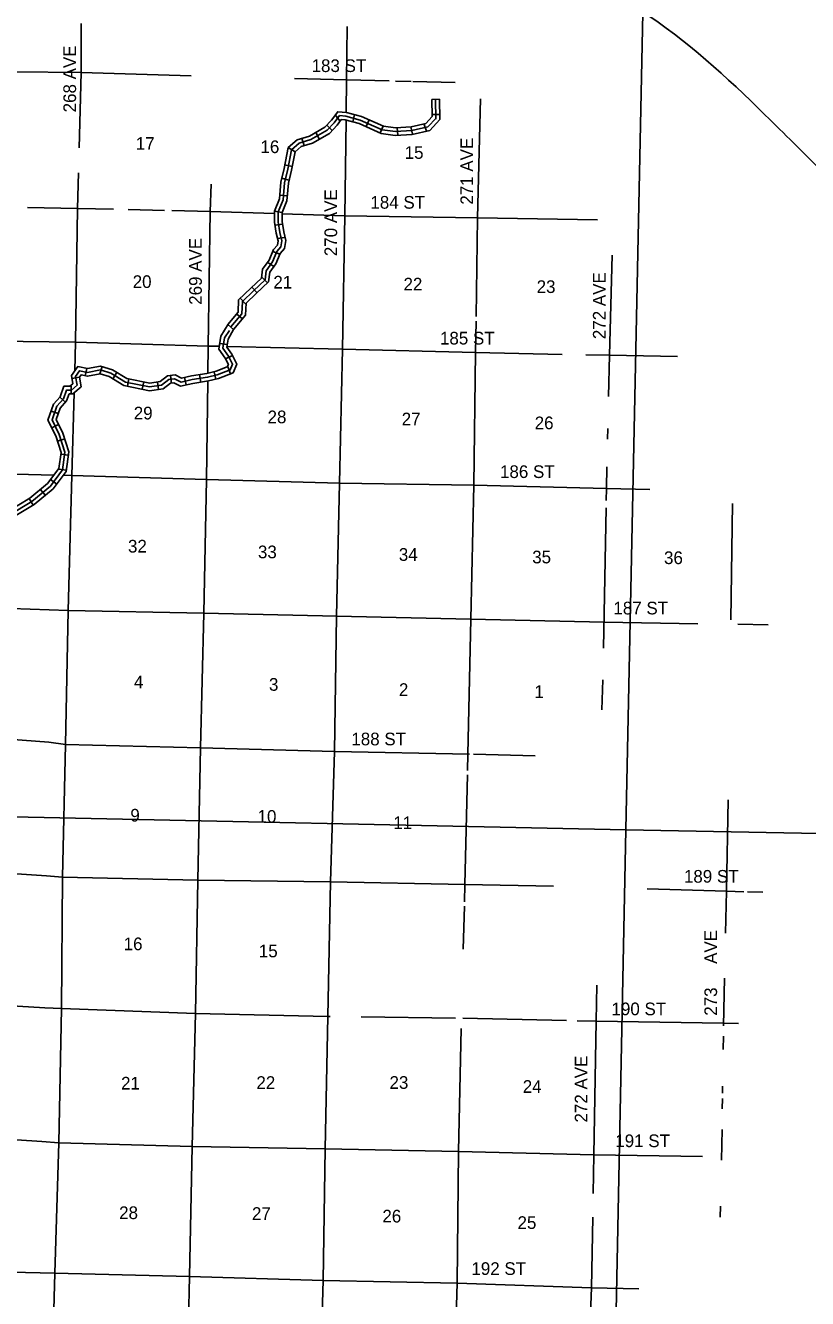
# Model space of a CAD drawing. Extents: x 977234 to 1332958, y 16144430 to 16520667.
# Drawn here: x 1183278 to 1214123, y 16212729 to 16262934 of the extents above; entities that cross this region are included whole.
import ezdxf

# ---------------------------------------------------------------- set-up
doc = ezdxf.new("R2010")
doc.units = 0
for name, color, linetype in [('L1', 7, 'Continuous'), ('L13', 7, 'Continuous'), ('L14', 7, 'Continuous'), ('L2', 7, 'Continuous'), ('L30', 7, 'Continuous'), ('L8', 7, 'Continuous')]:
    doc.layers.add(name, color=color, linetype=linetype)

msp = doc.modelspace()

# ---------------------------------------------------------------- linework, layer by layer
at = {"layer": 'L1'}
for p, q in [((1206960, 16231212), (1208205, 16291953)), ((1163614, 16232143), (1206960, 16231212)), ((1206960, 16231212), (1205720, 16170473)), ((1206960, 16231212), (1206960, 16231212)), ((1206960, 16231212), (1250306, 16230370))]:
    msp.add_line(p, q, dxfattribs=at)
at = {"layer": 'L13'}
for p, q in [((1197871, 16260738), (1198496, 16260723)), ((1198561, 16260722), (1200221, 16260682)), ((1206237, 16246622), (1206247, 16247043)), ((1211091, 16239500), (1211159, 16244078)), ((1211374, 16239318), (1212570, 16239297)), ((1206015, 16235943), (1206043, 16237131)), ((1200613, 16229062), (1200711, 16233388)), ((1210920, 16228793), (1210995, 16232394)), ((1210885, 16227144), (1210920, 16228793)), ((1210920, 16228793), (1211608, 16228774)), ((1211761, 16228769), (1212358, 16228752)), ((1200544, 16226504), (1200590, 16228199)), ((1210809, 16223487), (1210848, 16225365)), ((1196522, 16223838), (1200236, 16223789)), ((1200527, 16223785), (1204618, 16223692)), ((1210771, 16220826), (1210775, 16221098)), ((1210762, 16220215), (1210768, 16220612)), ((1210733, 16218191), (1210750, 16219396))]:
    msp.add_line(p, q, dxfattribs=at)
for points in [[(1185401, 16258110), (1185481, 16261073), (1185479, 16263008)], [(1195927, 16259509), (1195946, 16260785), (1195970, 16262897)], [(1153959, 16261839), (1159074, 16261672), (1164366, 16261619), (1169674, 16261465), (1174957, 16261337), (1180230, 16261125), (1185481, 16261073), (1189817, 16260947)], [(1193892, 16260838), (1195946, 16260785), (1197624, 16260744)], [(1201054, 16251453), (1201110, 16255347), (1201222, 16260040)], [(1195313, 16229157), (1195471, 16234300), (1195548, 16239644), (1195666, 16244879), (1195784, 16250164), (1195868, 16255424), (1195923, 16259200)], [(1185221, 16249314), (1185252, 16250444), (1185336, 16255713), (1185374, 16257120)], [(1190597, 16256670), (1190569, 16255603), (1190484, 16250292), (1190470, 16249219)], [(1183363, 16255758), (1185336, 16255713), (1186748, 16255683)], [(1187326, 16255671), (1188765, 16255641)], [(1189053, 16255635), (1190569, 16255603), (1193101, 16255517)], [(1193401, 16255507), (1195868, 16255424), (1201110, 16255347), (1205840, 16255262)], [(1206278, 16248304), (1206317, 16249925), (1206411, 16253869)], [(1200715, 16233556), (1200729, 16234197), (1200839, 16239516), (1200966, 16244800), (1201033, 16250036), (1201051, 16251269)], [(1167112, 16250879), (1169503, 16250794), (1174777, 16250649), (1180077, 16250504), (1185252, 16250444), (1190484, 16250292), (1190926, 16250281)], [(1191228, 16250274), (1195784, 16250164), (1201033, 16250036), (1204444, 16249964)], [(1205374, 16249945), (1206317, 16249925), (1208989, 16249873)], [(1190467, 16248912), (1190417, 16245031), (1190307, 16239763), (1190188, 16234453), (1190079, 16229234)], [(1184738, 16229347), (1184855, 16234581), (1184957, 16239867), (1185109, 16245185), (1185198, 16248449)], [(1168129, 16245600), (1169386, 16245567), (1174769, 16245438), (1179859, 16245312), (1184399, 16245202)], [(1206182, 16244204), (1206190, 16244673), (1206211, 16245525)], [(1184768, 16245193), (1185109, 16245185), (1190417, 16245031), (1195666, 16244879), (1200966, 16244800), (1206190, 16244673), (1207905, 16244634)], [(1206080, 16238381), (1206177, 16243907)], [(1180452, 16240025), (1184957, 16239867), (1190307, 16239763), (1195573, 16239635), (1195548, 16239644), (1200839, 16239516), (1206097, 16239396), (1209791, 16239342)], [(1175293, 16235168), (1179635, 16235010), (1184196, 16234666), (1184855, 16234581), (1190188, 16234453), (1195471, 16234300), (1200787, 16234196)], [(1200950, 16234192), (1203378, 16234132)], [(1176372, 16229820), (1179567, 16229707), (1184103, 16229398), (1184738, 16229347), (1190079, 16229234), (1195313, 16229157), (1200613, 16229062), (1204101, 16228989)], [(1183429, 16176966), (1183663, 16182199), (1183655, 16187428), (1183975, 16192760), (1184075, 16197995), (1184193, 16203205), (1184293, 16208440), (1184437, 16213733), (1184595, 16218867), (1184696, 16224161), (1184738, 16229347)], [(1189515, 16202550), (1189526, 16203110), (1189626, 16208311), (1189753, 16213596), (1189852, 16218723), (1189978, 16223966), (1190079, 16229234)], [(1194814, 16205618), (1194867, 16208125), (1195019, 16213443), (1195102, 16218629), (1195203, 16223855), (1195313, 16229157)], [(1200594, 16228372), (1200613, 16229062)], [(1207803, 16228891), (1210920, 16228793)], [(1205693, 16218397), (1205786, 16223666), (1205812, 16225093)], [(1173373, 16224662), (1174359, 16224639), (1179491, 16224463), (1184036, 16224187), (1184696, 16224161), (1189978, 16223966), (1195203, 16223855), (1195300, 16223854)], [(1205043, 16223683), (1205786, 16223666), (1210811, 16223592)], [(1210811, 16223592), (1211396, 16223578)], [(1200302, 16213340), (1200352, 16218534), (1200461, 16223374)], [(1210796, 16222545), (1210803, 16223078)], [(1169967, 16219460), (1174249, 16219329), (1179315, 16219221), (1183927, 16218927), (1184595, 16218867), (1189852, 16218723), (1195102, 16218629), (1200352, 16218534), (1205693, 16218397)], [(1205667, 16216873), (1205693, 16218397)], [(1205693, 16218397), (1209985, 16218327)], [(1205268, 16201171), (1205273, 16202585), (1205398, 16207811), (1205601, 16213154), (1205650, 16215939)], [(1210681, 16215941), (1210691, 16216377)], [(1119874, 16215455), (1121595, 16215379), (1126853, 16215251), (1132144, 16215090), (1137385, 16214945), (1142668, 16214817), (1147826, 16214741), (1153083, 16214547), (1158291, 16214436), (1163531, 16214284), (1168848, 16214147), (1174122, 16214002), (1179204, 16213844), (1184437, 16213733), (1189753, 16213596), (1195019, 16213443), (1200302, 16213340)], [(1199624, 16187908), (1199721, 16192235), (1199896, 16197419), (1200014, 16202696), (1200149, 16207981), (1200302, 16213340)], [(1200302, 16213340), (1205601, 16213154), (1207471, 16213117)]]:
    msp.add_lwpolyline(points, dxfattribs=at)
at = {"layer": 'L2'}
msp.add_spline([(1207430, 16263582), (1207563, 16263499), (1212457, 16259397), (1214687, 16257190)], degree=3, dxfattribs=at)
at = {"layer": 'L8'}
for p, q in [((1199315, 16259338), (1199302, 16260015)), ((1199303, 16260015), (1199601, 16260021)), ((1199467, 16259242), (1199452, 16260018)), ((1199618, 16259223), (1199602, 16260021)), ((1195681, 16259167), (1195488, 16259406)), ((1196183, 16259131), (1196260, 16259419)), ((1196713, 16258944), (1196836, 16259206)), ((1199315, 16259418), (1199613, 16259424)), ((1194725, 16258728), (1194864, 16258450)), ((1195377, 16258795), (1195158, 16258998)), ((1197266, 16258694), (1197387, 16258967)), ((1197961, 16258604), (1197938, 16258897)), ((1198545, 16258642), (1198478, 16258933)), ((1198986, 16259052), (1199094, 16258774)), ((1193914, 16257955), (1193639, 16258115)), ((1194274, 16258195), (1194182, 16258479)), ((1193801, 16257377), (1193508, 16257434)), ((1193389, 16256917), (1193666, 16256839)), ((1193607, 16256219), (1193310, 16256244)), ((1193101, 16255616), (1193401, 16255557)), ((1193415, 16255102), (1193121, 16255055)), ((1193219, 16254538), (1193497, 16254569)), ((1192842, 16253592), (1193074, 16253422)), ((1193309, 16253910), (1193033, 16254021)), ((1192219, 16252600), (1192404, 16252400)), ((1192822, 16252780), (1192617, 16252997)), ((1191957, 16251960), (1191751, 16252176)), ((1191618, 16251552), (1191834, 16251367)), ((1191487, 16250948), (1191259, 16251140)), ((1190944, 16250394), (1191238, 16250348)), ((1191174, 16249784), (1191441, 16249918)), ((1185112, 16249011), (1185406, 16249064)), ((1185697, 16249411), (1185638, 16249119)), ((1186297, 16249486), (1186209, 16249200)), ((1186882, 16249253), (1186727, 16248998)), ((1188998, 16249127), (1189040, 16248831)), ((1189549, 16249054), (1189612, 16248762)), ((1190144, 16249163), (1190190, 16248869)), ((1190715, 16249280), (1190787, 16248990)), ((1191260, 16249474), (1191365, 16249194)), ((1185083, 16248703), (1185083, 16248405)), ((1187357, 16248997), (1187298, 16248704)), ((1187942, 16248880), (1187883, 16248587)), ((1188481, 16248873), (1188521, 16248577)), ((1184634, 16248273), (1184857, 16248075)), ((1184292, 16247728), (1184574, 16247629)), ((1184317, 16247063), (1184584, 16247196)), ((1184542, 16246537), (1184826, 16246628)), ((1184674, 16246030), (1184970, 16245990)), ((1184270, 16245029), (1184509, 16244850)), ((1184594, 16245439), (1184889, 16245399)), ((1183871, 16244640), (1184061, 16244410)), ((1183426, 16244276), (1183581, 16244021))]:
    msp.add_line(p, q, dxfattribs=at)
for points in [[(1191258, 16251140), (1191665, 16251625), (1191686, 16252116), (1192170, 16252576), (1192586, 16252969), (1192632, 16253320), (1192894, 16253681), (1193064, 16254100), (1193214, 16254275), (1193241, 16254437), (1193170, 16254740), (1193101, 16255175), (1193101, 16255616), (1193296, 16256094), (1193351, 16256756), (1193481, 16257295), (1193639, 16258115), (1193999, 16258421), (1194475, 16258574), (1195082, 16258917), (1195342, 16259197), (1195594, 16259533), (1195938, 16259506), (1196535, 16259346), (1197393, 16258965), (1197873, 16258901), (1198489, 16258936), (1199067, 16259068), (1199315, 16259338)], [(1191373, 16251044), (1191813, 16251567), (1191834, 16252049), (1192273, 16252467), (1192728, 16252897), (1192776, 16253263), (1193026, 16253608), (1193193, 16254021), (1193356, 16254209), (1193394, 16254442), (1193317, 16254769), (1193251, 16255187), (1193251, 16255587), (1193444, 16256058), (1193500, 16256732), (1193627, 16257263), (1193777, 16258035), (1194074, 16258287), (1194535, 16258436), (1195176, 16258798), (1195457, 16259100), (1195665, 16259377), (1195913, 16259358), (1196485, 16259204), (1197352, 16258820), (1197867, 16258751), (1198510, 16258787), (1199146, 16258932), (1199470, 16259284)], [(1191488, 16250947), (1191960, 16251510), (1191981, 16251982), (1192376, 16252359), (1192870, 16252825), (1192920, 16253206), (1193159, 16253534), (1193323, 16253942), (1193497, 16254144), (1193547, 16254447), (1193464, 16254798), (1193401, 16255199), (1193401, 16255557), (1193591, 16256023), (1193648, 16256708), (1193774, 16257231), (1193914, 16257955), (1194148, 16258154), (1194596, 16258298), (1195270, 16258679), (1195573, 16259004), (1195735, 16259221), (1195887, 16259209), (1196434, 16259062), (1197311, 16258674), (1197861, 16258600), (1198531, 16258638), (1199225, 16258797), (1199618, 16259223)], [(1191267, 16251151), (1190986, 16250676), (1190909, 16250171), (1191159, 16249812), (1191282, 16249567), (1191239, 16249467), (1190799, 16249301), (1190432, 16249210), (1189831, 16249115), (1189433, 16249030), (1189184, 16249154), (1188875, 16249110), (1188590, 16248888), (1188178, 16248833), (1187275, 16249014), (1186709, 16249359), (1186243, 16249503), (1185726, 16249406), (1185342, 16249483), (1185090, 16249130), (1185149, 16248803), (1185034, 16248704), (1184794, 16248704), (1184641, 16248282), (1184386, 16247996), (1184164, 16247367), (1184473, 16246749), (1184682, 16246092), (1184597, 16245465), (1184154, 16244875), (1183445, 16244289), (1182585, 16243767)], [(1191320, 16250907), (1191130, 16250621), (1191066, 16250207), (1191288, 16249889), (1191447, 16249571), (1191352, 16249349), (1190843, 16249158), (1190462, 16249063), (1189858, 16248967), (1189413, 16248872), (1189159, 16248999), (1188936, 16248967), (1188650, 16248745), (1188173, 16248681), (1187219, 16248872), (1186647, 16249222), (1186234, 16249349), (1185725, 16249253), (1185408, 16249317), (1185249, 16249094), (1185312, 16248745), (1185090, 16248554), (1184899, 16248554), (1184772, 16248204), (1184517, 16247918), (1184327, 16247378), (1184613, 16246805), (1184835, 16246106), (1184740, 16245406), (1184263, 16244770), (1183532, 16244166), (1182642, 16243626)], [(1191488, 16250947), (1191273, 16250565), (1191223, 16250244), (1191418, 16249966), (1191613, 16249576), (1191465, 16249231), (1190888, 16249015), (1190492, 16248916), (1189885, 16248820), (1189393, 16248714), (1189133, 16248844), (1188997, 16248824), (1188710, 16248601), (1188168, 16248529), (1187164, 16248730), (1186585, 16249084), (1186225, 16249195), (1185724, 16249101), (1185473, 16249151), (1185407, 16249059), (1185475, 16248687), (1185145, 16248404), (1185004, 16248404), (1184903, 16248126), (1184649, 16247840), (1184489, 16247388), (1184752, 16246862), (1184988, 16246119), (1184883, 16245347), (1184372, 16244666), (1183619, 16244044), (1182698, 16243484)]]:
    msp.add_lwpolyline(points, dxfattribs=at)

# ---------------------------------------------------------------- texts
at = {"layer": 'L14'}
for s, p in [('17', (1187630, 16258029)), ('16', (1192547, 16257901)), ('15', (1198234, 16257673)), ('20', (1187507, 16252581)), ('21', (1193055, 16252560)), ('22', (1198188, 16252482)), ('23', (1203439, 16252383)), ('29', (1187549, 16247397)), ('28', (1192827, 16247247)), ('27', (1198116, 16247164)), ('26', (1203362, 16247011)), ('32', (1187322, 16242148)), ('33', (1192447, 16241923)), ('34', (1198003, 16241821)), ('35', (1203264, 16241722)), ('36', (1208462, 16241693)), ('4', (1187556, 16236794)), ('3', (1192882, 16236697)), ('2', (1198007, 16236493)), ('1', (1203354, 16236416)), ('9', (1187415, 16231540)), ('10', (1192432, 16231492)), ('11', (1197784, 16231240)), ('16', (1187151, 16226466)), ('15', (1192482, 16226187)), ('21', (1187049, 16220972)), ('22', (1192386, 16220996)), ('23', (1197636, 16220999)), ('24', (1202890, 16220841)), ('28', (1186973, 16215863)), ('27', (1192211, 16215831)), ('26', (1197355, 16215729)), ('25', (1202684, 16215474))]:
    msp.add_text(s, height=500, rotation=0, dxfattribs=at).set_placement(p)
at = {"layer": 'L30'}
for s, rotation, p in [('268 AVE', 90, (1185273, 16259506)), ('183 ST', 0, (1194563, 16261097)), ('271 AVE', 90, (1200934, 16255866)), ('270 AVE', 90, (1195571, 16253835)), ('184 ST', 0, (1196882, 16255708)), ('269 AVE', 90, (1190234, 16251917)), ('272 AVE', 90, (1206158, 16250563)), ('185 ST', 0, (1199626, 16250352)), ('186 ST', 0, (1201994, 16245087)), ('187 ST', 0, (1206466, 16239708)), ('188 ST', 0, (1196131, 16234545)), ('189 ST', 0, (1209247, 16229129)), ('273     AVE  ', 90, (1210555, 16223882)), ('190 ST', 0, (1206391, 16223901)), ('272 AVE', 90, (1205444, 16219670)), ('191 ST', 0, (1206541, 16218700)), ('192 ST', 0, (1200866, 16213660))]:
    msp.add_text(s, height=500, rotation=rotation, dxfattribs=at).set_placement(p)

doc.saveas('drawing.dxf')
